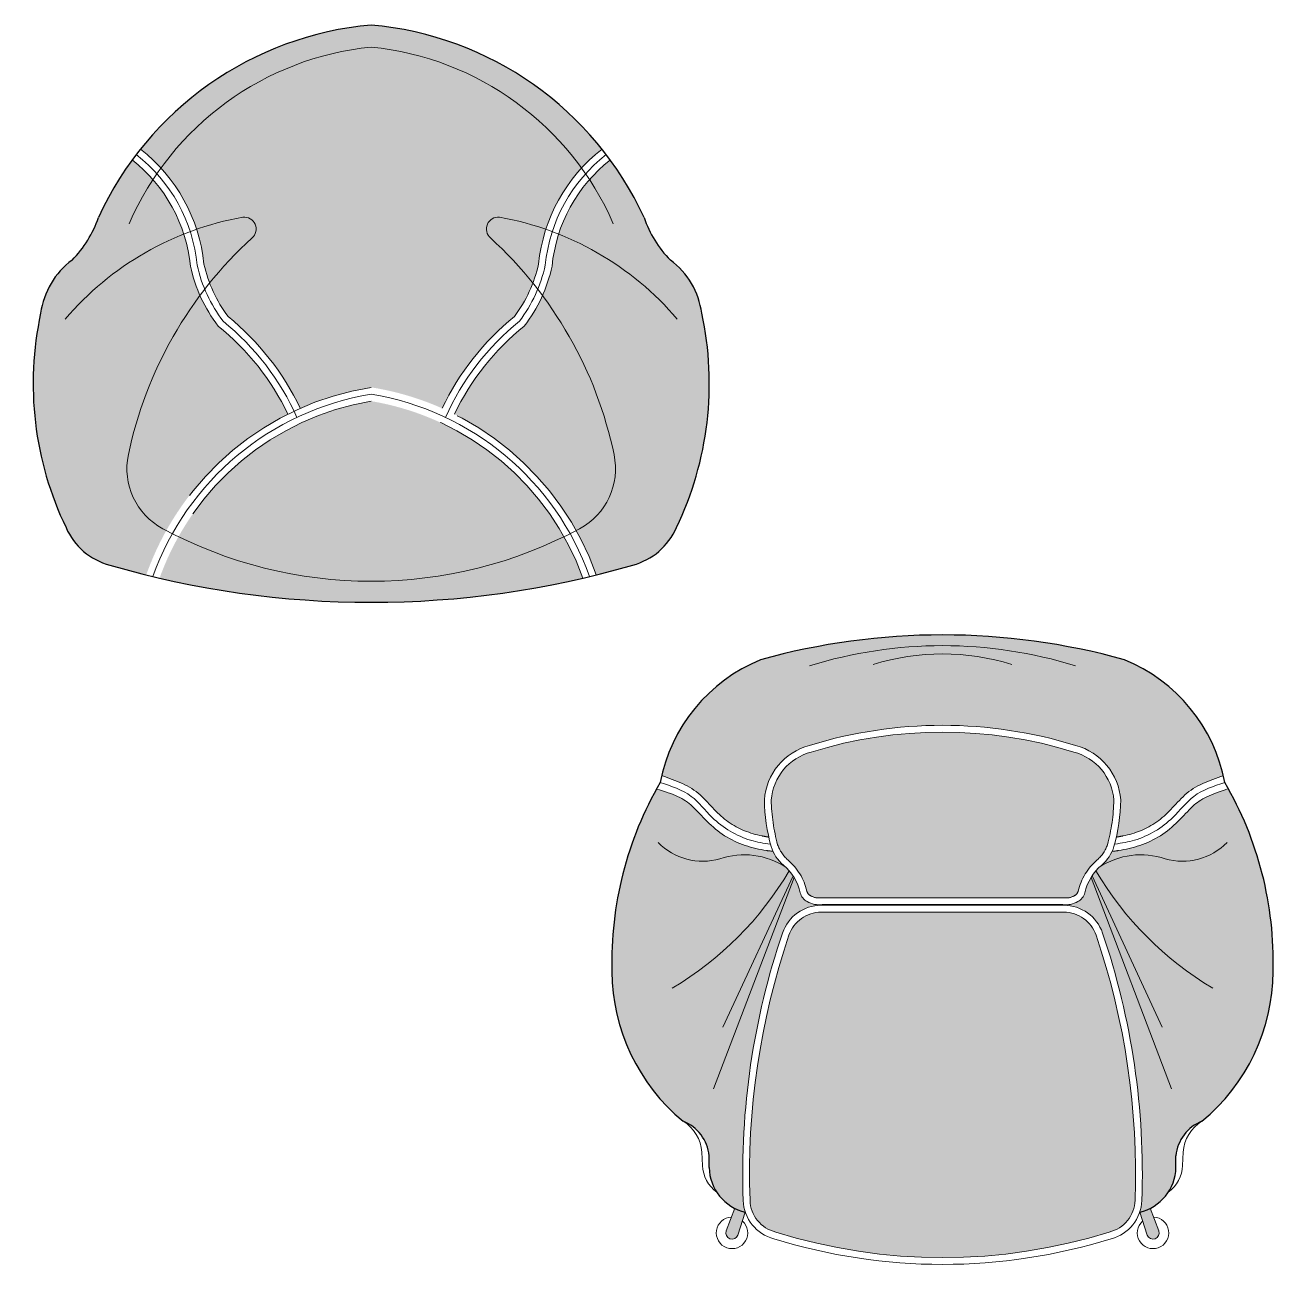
# Model space of a CAD drawing. Header units: metres. Extents: x 288.7 to 299.7, y 162.6 to 172.2.
# Drawn here: x 293.699 to 295.533, y 162.687 to 164.517 of the extents above; entities that cross this region are included whole.
import ezdxf

# ---------------------------------------------------------------- set-up
doc = ezdxf.new("R2010")
doc.units = ezdxf.units.M
doc.linetypes.add('HIDDEN2', pattern=[4.762499999999999, 3.175, -1.5875])
doc.linetypes.add('HIDDENX2', pattern=[19.049999999999997, 12.7, -6.35])
doc.layers.add('estofado', color=7, linetype='Continuous', lineweight=25)
doc.layers.add('MOBIL', color=7, linetype='Continuous')

# ---------------------------------------------------------------- blocks, each defined once
blk = doc.blocks.new('Poltrona Gôndola Lintz')
at = {"layer": 'estofado', "lineweight": 5, "ltscale": 0.1}
h = blk.add_hatch(color=256, dxfattribs=at)
h.dxf.hatch_style = 1
h.set_gradient(color1=(212, 213, 217), one_color=1, tint=1, name='INVHEMISPHERICAL')
h.paths.add_polyline_path([(0, 0.8465210630671152, 0.2051442303282197), (-0.3386446167799022, 0.664394967433708, -0.04190414114092755), (-0.3085933467712323, 0.6367123697002341, -0.2140678858816682), (-1.13686837721616e-13, 0.8141689329857513, -0.2140678858818659), (0.3085933467712039, 0.6367123696999784, -0.04190414114117557), (0.3386446167800443, 0.6643949674336227, 0.2051442303284449)])
h = blk.add_hatch(color=256, dxfattribs=at)
h.dxf.hatch_style = 1
h.set_gradient(color1=(234, 234, 235), one_color=1, tint=1, name='CYLINDER')
h.paths.add_polyline_path([(0.3085933467712039, 0.6367123696999499, 0.2140678858818751), (-1.13686837721616e-13, 0.8141689329857513, 0.2140678858816588), (-0.3085933467712323, 0.6367123697002626, -0.1076144558012376), (-0.2562214720313705, 0.5469660559856209, -0.03970653955541829), (-0.1881862760397723, 0.5646156023449009, -0.7340988093218196), (-0.1749105983105892, 0.5342954754953269, 0.03821015368378115), (-0.2371451898273733, 0.4681242902969132, 0.07012692168061109), (-0.2100908521045426, 0.4191665867344909, -0.1102141069808089), (-0.1040431409717826, 0.28445897721096, -0.06481320098332062), (1.4210854715202e-13, 0.3152354623049405, -0.06481320098330005), (0.10404314097201, 0.2844589772108748, -0.1102141069808005), (0.2100908521047131, 0.4191665867344625, 0.07012692168051661), (0.2371451898275438, 0.4681242902967995, 0.03821015368269852), (0.1749105983126924, 0.5342954754935079, -0.7340988093770494), (0.1881862760395165, 0.5646156023449294, -0.03970653955568393), (0.2562214720315694, 0.5469660559855356, -0.1076144558009079)])
h = blk.add_hatch(color=256, dxfattribs=at)
h.dxf.hatch_style = 1
h.set_gradient(color1=(212, 213, 217), one_color=1, tint=1)
h.paths.add_polyline_path([(-0.25125024884764, 0.4499131485518433, -0.0513109079706404), (-0.2652992217997223, 0.4927846085793703, 0.206538055769384), (-0.350783907184649, 0.6484994151905994, 0.0501114426097064), (-0.4002747698314977, 0.5643383098771437, -0.1164684305052672), (-0.438979276542625, 0.5018519764079485, 0.2011261280298396), (-0.4849999999999568, 0.4238577672446127, 0.1672274016103311), (-0.4477992022817148, 0.109575197414415, 0.2289395702434417), (-0.383699256795353, 0.0545967603464419, 0.01009148798745541), (-0.3300797055178464, 0.04018910945046628, -0.04255251404453329), (-0.3006639807584293, 0.1052529254914418, -0.00225945326114792), (-0.3058124759524503, 0.1079935498985378, -0.3323345731162296), (-0.3563048941074669, 0.2165361548932765, -0.1087688159918677)])
h.paths.add_polyline_path([(-0.1743461609588337, 0.5348098453229397, 0.7172956406244395), (-0.188186276040085, 0.5646156023448725, 0.0397065395552387), (-0.2562214720313705, 0.5469660559856493, -0.05355234817684669), (-0.2455102241674467, 0.49591977565305, 0.03626081492678142), (-0.2371451898274017, 0.4681242902969984, -0.03853137668150108)])
h = blk.add_hatch(color=256, dxfattribs=at)
h.dxf.hatch_style = 1
h.set_gradient(color1=(212, 213, 217), one_color=1, tint=1)
h.paths.add_polyline_path([(0.4850000000000136, 0.4238577672446127, 0.2011261280299091), (0.438979276542625, 0.5018519764079485, -0.1164684305065092), (0.4002747698312419, 0.5643383098778827, 0.05011144260929027), (0.3507839071847911, 0.648499415190571, 0.206538055769157), (0.2652992217999781, 0.492784608579484, -0.0513109079710207), (0.2512502488477821, 0.4499131485516443, -0.1087688159917471), (0.3563048941074385, 0.2165361548933049, -0.3323345731171395), (0.3058124759521661, 0.1079935498983957, -0.002259453261024859), (0.3006639807584293, 0.1052529254914418, -0.04255251404454727), (0.3300797055178464, 0.04018910945043785, 0.01009148798745675), (0.383699256795353, 0.0545967603464419, 0.2289395702435068), (0.4477992022817432, 0.109575197414415, 0.1672274016103329)])
h = blk.add_hatch(color=256, dxfattribs=at)
h.dxf.hatch_style = 1
h.set_gradient(color1=(212, 213, 217), one_color=1, tint=1, name='CURVED')
h.paths.add_polyline_path([(-0.1743461609586063, 0.5348098453231671, 0.7172956406169179), (-0.188186276040085, 0.5646156023448725, 0.0397065395552387), (-0.2562214720313705, 0.5469660559856493, -0.05355234817684669), (-0.2455102241674467, 0.49591977565305, 0.03626081492678142), (-0.2371451898274017, 0.4681242902969984, -0.03853137668163668)])
h.paths.add_polyline_path([(0.256221472031541, 0.546966055985564, 0.03970653955535593), (0.1881862760400566, 0.5646156023448441, 0.7172956406010591), (0.1743461609581516, 0.5348098453235934, -0.03853137668200137), (0.2371451898275438, 0.4681242902967995, 0.0362608149270849), (0.2455102241676741, 0.4959197756530784, -0.05355234817671975)])
h = blk.add_hatch(color=256, dxfattribs=at)
h.dxf.hatch_style = 1
h.set_gradient(color1=(234, 234, 235), one_color=1, tint=1, name='CYLINDER')
h.paths.add_polyline_path([(-0.2245502550695164, 0.4051421641975992, -0.05934000458439517), (-0.25125024884764, 0.4499131485518149, 0.1087688159918452), (-0.3563048941074669, 0.2165361548933049, 0.3323345731170085), (-0.3058124759522229, 0.1079935498984241, 0.002259453261049472), (-0.3006639807584293, 0.1052529254914418, -0.1502391867052157), (-0.1221313640620565, 0.2759246856901427, 0.1117094256861098)])
h.paths.add_polyline_path([(0.2512502488477821, 0.4499131485516443, -0.05934000458413265), (0.2245502550697722, 0.4051421641976276, 0.1117094256861808), (0.1221313640622554, 0.2759246856900859, -0.1502391867050942), (0.3006639807584577, 0.1052529254914703, 0.002259453261034578), (0.3058124759522229, 0.1079935498984241, 0.3323345731170087), (0.3563048941074669, 0.2165361548933049, 0.1087688159917521)])
h = blk.add_hatch(color=256, dxfattribs=at)
h.dxf.hatch_style = 1
h.set_gradient(color1=(223, 223, 226), one_color=1, tint=1, name='CYLINDER')
h.paths.add_polyline_path([(8.526512829121202e-14, 0.2949698001807519, 0.2270292397379784), (-0.2828094089140052, 0.09620280501374623, 0.2307845080551356), (0.2828094089139768, 0.09620280501374623, 0.2270292397378416)])
h.paths.add_polyline_path([(0.2828094089140052, 0.09620280501374623, -0.2307845080551486), (-0.2828094089140052, 0.09620280501377465, 0.04174650238821471), (-0.3105172965145471, 0.03550525499312585, 0.1143422778430169), (0.3105172965145186, 0.03550525499312585, 0.04174650238818803)])
at = {"layer": 'estofado', "lineweight": 25, "ltscale": 0.1}
for centre, radius, start, end in [((0.04328600195950116, 0.3601348764541967), 0.4883085095444501, 95.08564725762562, 155.2799301196499), ((-0.04328600195930221, 0.3601348764544241), 0.4883085095441864, 24.72006988033703, 84.91435274239574), ((-0.551934792404694, 0.6150475742952324), 0.1599130762155671, 314.9391748225936, 341.51205168447), ((0.551934792404694, 0.6150475742952324), 0.1599130762155671, 198.48794831553, 225.0608251774064), ((-0.3689644181837934, 0.407965054054813), 0.1171188907903031, 126.7132196377445, 172.2010587182849), ((0.3689644181837934, 0.407965054054813), 0.1171188907903031, 7.798941281715067, 53.28678036225548), ((-0.009695655475667309, 0.3207753221468863), 0.4863539970135378, 167.7633825522766, 205.7376977163185), ((0.009695655475667309, 0.3207753221468863), 0.4863539970135378, 334.2623022836815, 12.23661744772342), ((-0.358859944057798, 0.1484138028883706), 0.09704962096055388, 203.5902614730862, 255.1704440150229), ((0.358859944057798, 0.1484138028883706), 0.09704962096055388, 284.8295559849771, 336.4097385269137), ((0, 1.37559376190552), 1.375593761905521, 253.8034338071186, 286.1965661928813)]:
    blk.add_arc(centre, radius, start, end, dxfattribs=at)
at = {"layer": 'estofado', "lineweight": 5, "ltscale": 0.1}
for centre, radius, start, end in [((0.0434497155340523, 0.3815637113255264), 0.4347817332727912, 95.73540141312893, 156.4632551960411), ((-0.04344971553427968, 0.3815637113255264), 0.4347817332727912, 23.53674480395888, 84.26459858687106), ((-0.1112541405790068, 0.1281035273343321), 0.4432396023558688, 99.99532536942752, 139.6502526354219), ((-0.1863095735908189, 0.5473708737407037), 0.01734654653567943, 311.0815274179938, 96.21091964643453), ((0.1863095735908189, 0.5473708737407037), 0.01734654653567943, 83.78908035356545, 228.9184725820063), ((0.1112541405790068, 0.1281035273343321), 0.4432396023558688, 40.34974736457806, 80.00467463057248), ((0.2262824203985758, 0.09461816553886138), 0.5952075059603995, 132.3795604709885, 168.1802915191492), ((-0.2262824203985758, 0.09461816553886138), 0.5952075059603995, 11.81970848085076, 47.62043952901156), ((-0.2584251952340537, 0.1960528800465511), 0.1, 168.1802915191544, 241.7140160392658), ((0.2584251952340537, 0.1960528800465511), 0.1, 298.2859839607342, 11.81970848084565), ((0, 0.6762819465982943), 0.6453471718941145, 241.7140160392694, 298.2859839607313)]:
    blk.add_arc(centre, radius, start, end, dxfattribs=at)
at = {"layer": 'estofado', "linetype": 'HIDDEN2', "lineweight": 5, "ltscale": 0.1}
for centre, radius, start, end in [((-0.4884832859263781, 0.4715826859108176), 0.2441888668175355, 5.71988151376801, 52.15286970336348), ((0.4884832859266055, 0.4715826859108176), 0.2441888668175355, 127.8471302966365, 174.280118486232), ((-0.4884832859263781, 0.4715826859108176), 0.2241888668175355, 5.426669150265008, 52.15286970336348), ((0.4884832859266055, 0.4715826859108176), 0.2241888668175355, 127.8471302966365, 174.573330849735), ((-0.04994384945081265, 0.5396188880038437), 0.2003891697174595, 192.5957721595693, 216.9481373479102), ((0.04994384945104002, 0.5396188880038437), 0.2003891697174595, 323.0518626520898, 347.4042278404307), ((-0.04994384945081265, 0.5396188880038437), 0.2203891697174595, 192.2693195868379, 217.6024077809615), ((0.04994384945104002, 0.5396188880038437), 0.2203891697174595, 322.3975922190385, 347.730680413162), ((-0.4589142366822045, 0.1141854568184328), 0.373607121782057, 25.65254329848284, 51.14875273288155), ((-0.4589142366822045, 0.1141854568184328), 0.393607121782057, 25.63252757188225, 50.79020346177728), ((0.4589142366824319, 0.1141854568184328), 0.393607121782057, 129.2097965382227, 154.3674724281177), ((0.4589142366824319, 0.1141854568184328), 0.373607121782057, 128.8512472671185, 154.3474567015172), ((0.06619200436392703, -0.0997861885188911), 0.4202670009580133, 99.06181028766716, 160.5452200926006), ((-0.06619200436395545, -0.09978618851886267), 0.420267000958022, 19.45477990739428, 80.93818971229805), ((0.06619200436392703, -0.0997861885188911), 0.4002670009580133, 99.51870747759796, 160.2447478915964), ((-0.06619200436395545, -0.09978618851886267), 0.400267000958022, 19.75525210839847, 80.48129252237392), ((-0.4589142366822045, 0.1141854568184328), 0.393607121782057, 24.16637214559566, 24.17659784634994)]:
    blk.add_arc(centre, radius, start, end, dxfattribs=at)
at = {"layer": 'estofado', "lineweight": 15, "ltscale": 0.1}
for centre, radius, start, end in [((-0.4884832859263781, 0.4715826859108176), 0.2341888668175355, 5.57622906485981, 52.15286970336348), ((0.4884832859266055, 0.4715826859108176), 0.2341888668175355, 127.8471302966365, 174.4237709351402), ((-0.04994384945081265, 0.5396188880038437), 0.2103891697174595, 192.4284666228602, 217.2848321160871), ((0.04994384945104002, 0.5396188880038437), 0.2103891697174595, 322.7151678839129, 347.5715333771398), ((-0.4589142366822045, 0.1141854568184328), 0.383607121782057, 24.16637214559566, 50.96811738061776), ((0.4589142366824319, 0.1141854568184328), 0.383607121782057, 129.0318826193823, 155.8336278544044)]:
    blk.add_arc(centre, radius, start, end, dxfattribs=at)
at = {"layer": 'estofado', "lineweight": 15}
for centre, radius, start, end in [((0.06619200436392703, -0.0997861885188911), 0.4102670009580133, 99.28461615170045, 160.4038315852119), ((-0.06619200436395545, -0.09978618851886267), 0.410267000958022, 19.59616841478293, 80.71538384829633)]:
    blk.add_arc(centre, radius, start, end, dxfattribs=at)
blk = doc.blocks.new('Poltrona Saarinen vermelha')
at = {"layer": 'estofado', "lineweight": 18, "ltscale": 0.8}
h = blk.add_hatch(color=0, dxfattribs=at)
h.dxf.hatch_style = 1
h.set_gradient(color1=(165, 167, 172), one_color=1, tint=1)
h.paths.add_polyline_path([(-0.2893421782108589, -0.8464435844093146, -0.0599137504063974), (-0.3048118961340833, -0.8407713880690721), (-0.3176006600730261, -0.8739811339450512, 0.977795179550314), (-0.3002824965304853, -0.880001195585919)])
h = blk.add_hatch(color=0, dxfattribs=at)
h.dxf.hatch_style = 1
h.set_gradient(color1=(165, 167, 172), one_color=1, tint=1)
h.paths.add_polyline_path([(0.3048118961343107, -0.8407713880690721, -0.05991375040632576), (0.2893421782110863, -0.8464435844092577), (0.3002824965307127, -0.880001195585919, 0.977795179550314), (0.3176006600732535, -0.8739811339450512)])
at = {"layer": 'MOBIL', "lineweight": 13}
h = blk.add_hatch(color=256, dxfattribs=at)
h.set_gradient(color1=(222, 46, 23), color2=(203, 43, 21), one_color=1, tint=0.4399999976158142, name='CYLINDER')
edge = h.paths.add_edge_path()
edge.add_arc((-0.175260621199425, -0.261702908690215), 0.2431756153343992, 112.1311955095852, 166.8119263348119)
edge.add_spline(control_points=[(-0.412022823501843, -0.2062228270910964), (-0.3911779480469022, -0.2134370452051826), (-0.3708125239996889, -0.2208131295356566), (-0.3402679992423145, -0.2487261634883566), (-0.3293215637269213, -0.2636945972263902), (-0.2994056663570746, -0.2845146820470177), (-0.2827668656494779, -0.2912756263508527), (-0.2615006815736933, -0.2953853351360181), (-0.2582594059289249, -0.2959285465623225), (-0.2549728295271052, -0.2964287667900294)], knot_values=[0.001357734176926895, 0.001357734176926895, 0.001357734176926895, 0.001357734176926895, 0.05810457651374185, 0.05810457651374185, 0.1162091530274837, 0.1162091530274837, 0.1743137295412255, 0.1743137295412255, 0.1845603308377721, 0.1845603308377721, 0.1845603308377721, 0.1845603308377721], degree=3, periodic=0)
edge.add_arc((0.01785302487083168, -0.2368032322230417), 0.2792653777328225, 181.0746461142064, 192.3280395396374, ccw=False)
edge.add_arc((-0.1728595165547811, -0.2479605362643494), 0.08870146760867298, 104.64647758770221, 176.1734020839161, ccw=False)
edge.add_arc((1.134996450567143e-13, -0.7908634204352721), 0.6583530265748735, 72.74462174897099, 107.25537825102921, ccw=False)
edge.add_arc((0.1728595165550085, -0.2479605362643494), 0.08870146760867298, 3.826597916083813, 75.35352241229901, ccw=False)
edge.add_arc((-0.01785302487066065, -0.2368032322225858), 0.2792653777328873, 347.6719604602747, 358.92535388570025, ccw=False)
edge.add_spline(control_points=[(0.2549728295271052, -0.2964287667900294), (0.2582594059289249, -0.2959285465623225), (0.2615006815736933, -0.2953853351360181), (0.2827668656494779, -0.2912756263508527), (0.2994056663570746, -0.2845146820470177), (0.3293215637269213, -0.2636945972263902), (0.3402679992423145, -0.2487261634883566), (0.3708125239996889, -0.2208131295356566), (0.3911779480469022, -0.2134370452051826), (0.412022823501843, -0.2062228270910964)], knot_values=[0.001357734176926889, 0.001357734176926889, 0.001357734176926889, 0.001357734176926889, 0.01160433547347348, 0.01160433547347348, 0.06970891198721532, 0.06970891198721532, 0.1278134885009572, 0.1278134885009572, 0.1845603308377721, 0.1845603308377721, 0.1845603308377721, 0.1845603308377721], degree=3, periodic=0)
edge.add_arc((0.1752606211995271, -0.2617029086901539), 0.2431756153343992, 13.18807366518246, 67.86880449042413)
edge.add_arc((1.692878557252132e-13, -0.9953565053328522), 0.9953565053328517, 74.44776108826045, 105.5522389117559)
h = blk.add_hatch(color=256, dxfattribs=at)
h.set_gradient(color1=(222, 46, 23), color2=(203, 43, 21), one_color=1, tint=0.4399999976158142, name='INVCURVED')
h.paths.add_polyline_path([(-0.1925448833474093, -0.1717607512716768, 0.3219471101272401), (-0.2513564430615816, -0.2422901277479923, 0.06145464967183827), (-0.2419502076165827, -0.3075572005548679, 0.1367013848093619), (-0.2269839746845719, -0.3298356548109496, -0.1589059230024586), (-0.1990066895355085, -0.3756653507766714, 0.2236843201725938), (-0.1936950814694001, -0.3823282859021333, 0.172883315084838), (-0.1773119774967424, -0.3854603841994617), (0.1773119774965153, -0.3854603841994049, 0.1728828672505987), (0.1936950433055245, -0.3823283062400833, 0.2236854548101523), (0.1990066895356222, -0.3756653507767282, -0.1589059230024505), (0.2269839746846856, -0.3298356548109496, 0.1367013468008468), (0.2419502057929321, -0.307557207811783, 0.06145465552975669), (0.2513564431483246, -0.2422901289455694, 0.3219471549792125), (0.1925448722901137, -0.1717607477256138, 0.1519144836297238)])
h = blk.add_hatch(color=256, dxfattribs=at)
h.set_gradient(color1=(222, 46, 23), color2=(203, 43, 21), one_color=1, tint=0.4399999976158142)
edge = h.paths.add_edge_path()
edge.add_arc((-0.1990855359665056, -0.492174394790015), 0.2859182808772818, 180.2960529207686, 230.5898980791843)
edge.add_arc((-0.4026156946387836, -0.7693353262663278), 0.06040687396913667, 5.363692317574191, 68.6314914412722, ccw=False)
edge.add_line((-0.3424733182034743, -0.7636886476464042), (-0.342473318203588, -0.7809337108789123))
edge.add_arc((-0.2734938235536362, -0.7792892503171596), 0.06899909370927916, 181.3656639062455, 256.7212188065224)
edge.add_arc((-0.2325120000703589, -0.8271996021673478), 0.06000000000000682, 182.0574962562883, 198.7072616625875, ccw=False)
edge.add_arc((0.8018847655619252, -0.790038352463746), 1.09506406914262, 161.1982968515082, 182.0574962562882, ccw=False)
edge.add_arc((-0.1779479538216424, -0.4564435843965535), 0.05999999998728441, 90.00000001696401, 161.1982968515083, ccw=False)
edge.add_line((-0.1779479538394071, -0.3964435844092691), (0.1779479538396345, -0.3964435844093259))
edge.add_arc((0.1779479538218701, -0.4564435843966103), 0.0599999999872844, 18.801703148491413, 89.99999998303628, ccw=False)
edge.add_arc((-0.8018847655616888, -0.7900383524637886), 1.095064069142607, -2.0574962562811265, 18.801703148491185, ccw=False)
edge.add_arc((0.2325120000706241, -0.827199602167263), 0.05999999999996991, 341.29273833733674, 357.94250374371916, ccw=False)
edge.add_arc((0.2734938235537356, -0.7792892503171629), 0.06899909370927916, 283.2787811935675, 358.6343360942499)
edge.add_line((0.3424733182037016, -0.7809337108783192), (0.342473318203588, -0.7636886476464042))
edge.add_arc((0.4026156946388973, -0.7693353262663278), 0.06040687396913669, 111.3685085587297, 174.6363076824258, ccw=False)
edge.add_arc((0.1990855359666738, -0.4921743947899691), 0.2859182808772819, 309.410101920801, 359.7039470792235)
edge.add_arc((-0.03447236893879918, -0.4787020593277911), 0.5196874402208446, 358.3515616467311, 389.1666276454738)
edge.add_spline(control_points=[(0.4193218670340002, -0.2254317947468962), (0.3931837829804863, -0.2340286281511226), (0.3787986557780414, -0.2400233614474132), (0.3535311754989152, -0.2644987772284253), (0.3384999775116739, -0.2827830222980765), (0.3008065252578263, -0.3063579347353311), (0.2789671927937434, -0.3130025953219047), (0.2569910944231424, -0.3163522215730268), (0.2534879529714544, -0.3170765028618234), (0.2488741244293351, -0.3171730010283795)], knot_values=[0.007502828025054092, 0.007502828025054092, 0.007502828025054092, 0.007502828025054092, 0.06149252664880585, 0.06149252664880585, 0.1229850532976117, 0.1229850532976117, 0.1844775799464176, 0.1844775799464176, 0.1876403172970141, 0.1876403172970141, 0.1876403172970141, 0.1876403172970141], degree=3, periodic=0)
edge.add_arc((0.1944855457642421, -0.2918376006804526), 0.06000000000002231, 310.5392328621959, 335.02285715011425, ccw=False)
edge.add_arc((0.2832766111772284, -0.3956545488205068), 0.07660824286360544, 130.539232862196, 166.6558137441666)
edge.add_arc((0.1892766778352296, -0.3733573489766408), 0.01999999999991791, 297.36952528046737, 346.65581374416655, ccw=False)
edge.add_arc((0.1811096902670463, -0.3609114420666466), 0.03484095775377652, 262.5766586795466, 299.8881395472526, ccw=False)
edge.add_line((0.1766082533066538, -0.3954603841993958), (-0.1766082533064264, -0.3954603841993958))
edge.add_arc((-0.1811096902668189, -0.3609114420666466), 0.03484095775377653, 240.1118604527473, 277.4233413204534, ccw=False)
edge.add_arc((-0.189276677835059, -0.3733573489765169), 0.02000000000000181, 193.3441862558972, 242.6304747198402, ccw=False)
edge.add_arc((-0.2832766111771146, -0.3956545488205069), 0.07660824286360544, 13.34418625589712, 49.46076713780405)
edge.add_arc((-0.1944855457641283, -0.2918376006804527), 0.06000000000002233, 204.9824070839993, 229.460767137804, ccw=False)
edge.add_spline(control_points=[(-0.2488717964283751, -0.3171779980471001), (-0.2556550371208459, -0.3165494768823578), (-0.2568593121757203, -0.3163723079990746), (-0.2789671927937434, -0.3130025953219047), (-0.3008065252578263, -0.3063579347353311), (-0.3384999775116739, -0.2827830222980765), (-0.3535311754989152, -0.2644987772284253), (-0.3794238161005978, -0.2394177981440748), (-0.3947135574528602, -0.2334093832583335), (-0.4196150564499703, -0.2259578296661289)], knot_values=[0.004645601882836775, 0.004645601882836775, 0.004645601882836775, 0.004645601882836775, 0.008196052095278239, 0.008196052095278239, 0.0696885787440841, 0.0696885787440841, 0.13118110539289, 0.13118110539289, 0.188028030158859, 0.188028030158859, 0.188028030158859, 0.188028030158859], degree=3, periodic=0)
edge.add_arc((0.03447236893896388, -0.4787020593277021), 0.5196874402208439, 150.8997677421041, 181.6484383532795)
h = blk.add_hatch(color=256, dxfattribs=at)
h.set_gradient(color1=(222, 46, 23), color2=(203, 43, 21), one_color=1, tint=0.4399999976158142, name='INVCURVED')
h.paths.add_polyline_path([(-0.2824797651812787, -0.8289947204991677, 0.3340722104029551), (-0.244650713440592, -0.8757037425855856, 0.1526047097622364), (0.2446507023622644, -0.8757037461251684, 0.3340722749024455), (0.2824797651813924, -0.8289947205007593, 0.09126758089327633), (0.2252799378316013, -0.4403288926645246, 0.3210566781188899), (0.1779479538345041, -0.4064435844093168), (-0.1779479538216719, -0.40644358440926, 0.3210566781089463), (-0.2252799378182999, -0.4403288926627624, 0.09126758089375081)])
at = {"layer": 'estofado', "color": 0, "lineweight": 18, "ltscale": 0.8}
for p, q in [((-0.2178893097911896, -0.3557380899077316), (-0.3361083833539169, -0.6657094159742769)), ((-0.2193920738026236, -0.3533746628333461), (-0.3221581418501955, -0.5749723711818433)), ((0.217889309791417, -0.3557380899077316), (0.3361083833541443, -0.6657094159742769)), ((0.219392073802851, -0.3533746628333461), (0.3221581418504229, -0.5749723711818433)), ((-0.3048118961340833, -0.8407713880690721), (-0.3176006600730261, -0.8739811339450512)), ((0.3048118961343107, -0.8407713880690721), (0.3176006600732535, -0.8739811339450512)), ((-0.2893421782108589, -0.8464435844093146), (-0.3002824965304853, -0.880001195585919)), ((0.2893421782110863, -0.8464435844093146), (0.3002824965307127, -0.880001195585919))]:
    blk.add_line(p, q, dxfattribs=at)
at = {"layer": 'estofado', "color": 0, "lineweight": 5, "ltscale": 0.8}
for p, q in [((-0.3523031245629227, -0.7779840950188373), (-0.3530592944280215, -0.7583552179047501)), ((0.3523031245630364, -0.7779840950188373), (0.3530592944281352, -0.7583552179047501))]:
    blk.add_line(p, q, dxfattribs=at)
at = {"layer": 'estofado', "color": 0, "lineweight": 30, "ltscale": 0.8}
for p, q in [((-0.342473318203588, -0.7809337108789123), (-0.3424733182034743, -0.7636886476464042)), ((0.3424733182037016, -0.7809337108789123), (0.342473318203588, -0.7636886476464042))]:
    blk.add_line(p, q, dxfattribs=at)
at = {"layer": 'estofado', "color": 0, "lineweight": 18, "ltscale": 0.8}
for points in [[(0.2613632326708739, -0.2420408580961748, 0.3226391198560756), (0.1952880612406034, -0.1621414781291151, 0.1517301369090187), (-0.195288061240376, -0.1621414781291151, 0.3226391198560757), (-0.2613632326706465, -0.2420408580961748, 0.06209537094383936), (-0.2515303985624087, -0.3104355782378434, 0.1378879710420939), (-0.2334836604686643, -0.3374352656370547, -0.158905923002456), (-0.2087367012359209, -0.3779733525768165, 0.2184296960665393), (-0.1984712279297582, -0.3911185496272651, 0.1642557910515602), (-0.1766082533064264, -0.3954603841993958), (0.1766082533066538, -0.3954603841993958, 0.1642557910515602), (0.1984712279299856, -0.3911185496272651, 0.2184296960665393), (0.2087367012360346, -0.3779733525768165, -0.158905923002456), (0.233483660468778, -0.3374352656370547, 0.137887971042094), (0.2515303985625224, -0.3104355782378434, 0.06209537094383948)], [(-0.1779479538394071, -0.3964435844092691, 0.3210566781136608), (-0.2347463346260383, -0.4371059543330489, 0.09126758088941465), (-0.2924733182034061, -0.8293537441655303, 0.3326806402531845), (-0.2473698512239935, -0.8853308696496356, 0.1524346027973009), (0.2473698512242208, -0.8853308696495219, 0.3326806402531844), (0.2924733182036334, -0.8293537441654735, 0.09126758088938935), (0.2347463346262657, -0.4371059543331057, 0.3210566781136608), (0.1779479538396345, -0.3964435844093259)]]:
    blk.add_lwpolyline(points, format="xyb", close=True, dxfattribs=at)
at = {"layer": 'estofado', "color": 0, "linetype": 'HIDDEN2', "lineweight": 5, "ltscale": 0.8}
for points in [[(0.2513564431483246, -0.2422901289455694, 0.3219471549792125), (0.1925448722901137, -0.1717607477256138, 0.1519144836297238), (-0.1925448833474093, -0.1717607512716768, 0.3219471101272401), (-0.2513564430615816, -0.2422901277479923, 0.06145464967183827), (-0.2419502076165827, -0.3075572005548679, 0.1367013848093619), (-0.2269839746845719, -0.3298356548109496, -0.1589059230024586), (-0.1990066895355085, -0.3756653507766714, 0.2236843201725938), (-0.1936950814694001, -0.3823282859021333, 0.1728833150848356), (-0.1773119774967427, -0.3854603841994617), (0.1773119774965153, -0.3854603841994049, 0.1728828672505987), (0.1936950433055245, -0.3823283062400833, 0.2236854548101523), (0.1990066895356222, -0.3756653507767282, -0.1589059230024505), (0.2269839746846856, -0.3298356548109496, 0.1367013468008468), (0.2419502057929321, -0.307557207811783, 0.06145465552975671)], [(-0.1779479538216719, -0.40644358440926, 0.3210566781089463), (-0.2252799378182999, -0.4403288926627624, 0.09126758089375081), (-0.2824797651812787, -0.8289947204991677, 0.3340722104029552), (-0.244650713440592, -0.8757037425855856, 0.1526047097622365), (0.2446507023622644, -0.8757037461251684, 0.3340722749024453), (0.2824797651813924, -0.8289947205007593, 0.09126758089327633), (0.2252799378316013, -0.4403288926645246, 0.3210566781188104), (0.1779479538345186, -0.4064435844093168)]]:
    blk.add_lwpolyline(points, format="xyb", close=True, dxfattribs=at)
at = {"layer": 'estofado', "color": 0, "lineweight": 30, "ltscale": 0.8}
for centre, radius, start, end in [((2.273736754432321e-13, -0.9953565053328362), 0.9953565053328518, 74.44776108826123, 105.5522389117593), ((-0.1752606211994134, -0.2617029086901539), 0.2431756153343992, 112.1311955095759, 169.2736871587434), ((0.1752606211995271, -0.2617029086901539), 0.2431756153343992, 10.72631284125658, 67.86880449042414), ((0.03447236893896388, -0.478702059327702), 0.5196874402208439, 149.6921074788711, 181.6484383532795), ((-0.0344723689388502, -0.478702059327702), 0.5196874402208439, 358.3515616467205, 30.30789252112893), ((-0.1990855359665602, -0.4921743947899699), 0.2859182808772818, 180.2960529207762, 230.5898980791988), ((0.1990855359666739, -0.4921743947899699), 0.2859182808772818, 309.4101019208013, 359.7039470792237), ((-0.4026156946385981, -0.7693353262664004), 0.06040687396913666, 5.363692319814979, 68.63149144145926), ((0.4026156946387118, -0.7693353262664004), 0.06040687396913666, 111.3685085585408, 174.636307680185), ((-0.273493823553622, -0.7792892503171629), 0.06899909370927916, 181.365663906245, 256.7212188064339), ((0.2734938235537356, -0.7792892503171629), 0.06899909370927916, 283.2787811935661, 358.634336093755)]:
    blk.add_arc(centre, radius, start, end, dxfattribs=at)
at = {"layer": 'estofado', "color": 0, "lineweight": 5, "ltscale": 0.8}
for centre, radius, start, end in [((1.13686837721616e-13, -0.6740796398952398), 0.6583530265748464, 72.74462174897201, 107.255378251028), ((1.13686837721616e-13, -0.3701694486595102), 0.3423094751421961, 72.74462174897201, 107.255378251028), ((-0.4104569442852153, -0.7622606873334234), 0.05753036503097717, 3.89253816282464, 58.74279457646448), ((0.410456944285329, -0.7622606873334234), 0.05753036503097717, 121.2572054235355, 176.1074618371753), ((-0.3007032556884042, -0.7755038686757416), 0.05165944241466407, 182.7518909589974, 233.9658560678809), ((0.3007032556885179, -0.7755038686757416), 0.05165944241466407, 306.0341439321191, 357.2481090410026)]:
    blk.add_arc(centre, radius, start, end, dxfattribs=at)
at = {"layer": 'estofado', "color": 0, "lineweight": 18, "ltscale": 0.8}
for centre, radius, start, end in [((-0.3519757300462061, -0.2401381986732645), 0.09168737850089602, 224.4271605679909, 286.0294139721565), ((0.3519757300464335, -0.2401381986732645), 0.09168737850089602, 253.9705860278435, 315.5728394320091), ((-0.2909371001210275, -0.4330807696840111), 0.1107394005906028, 56.59421252698627, 108.8182615897469), ((0.2909371001212548, -0.4330807696840111), 0.1107394005906028, 71.18173841025308, 123.4057874730137), ((-0.6463237035503653, -0.09690471750406005), 0.4894843992295279, 300.6560094799088, 329.4119176903469), ((0.6463237035505927, -0.09690471750406005), 0.4894843992295279, 210.5880823096531, 239.3439905200912), ((-0.3088739822026128, -0.8767967082349628), 0.02309252550567739, 92.29655054660607, 48.56897385826862), ((0.3088739822028401, -0.8767967082349628), 0.02309252550567739, 131.4310261417314, 87.70344945339392), ((-0.3088739822026128, -0.8767967082349628), 0.009169643681023494, 162.118229493552, 339.5452855286816), ((0.3088739822028401, -0.8767967082349628), 0.009169643681023494, 200.4547144713183, 17.88177050644797)]:
    blk.add_arc(centre, radius, start, end, dxfattribs=at)
for points, knots in [([(-0.4141873326800578, -0.2164435844092623), (-0.3979878719098906, -0.2217072933892723), (-0.3675380104352826, -0.2316014010733625), (-0.3351115256587036, -0.275249628881113), (-0.2936044407094869, -0.3000535731549689), (-0.2623259230941812, -0.3055052556824762), (-0.2524712231250987, -0.3069028195669148)], [0, 0, 0, 0, 0.04969298114185203, 0.09340708394554431, 0.1588360582179108, 0.1885978845806481, 0.1885978845806481, 0.1885978845806481, 0.1885978845806481]), ([(0.4141873326800578, -0.2164435844092623), (0.3979878719098906, -0.2217072933892723), (0.3675380104352826, -0.2316014010733625), (0.3351115256587036, -0.275249628881113), (0.2940958000028786, -0.2997599450058033), (0.2634057041540245, -0.3053134626554197), (0.2525319494291125, -0.3066682225478985)], [0, 0, 0, 0, 0.04969298114185203, 0.09340708394554431, 0.1588360582179108, 0.1869535336154971, 0.1869535336154971, 0.1869535336154971, 0.1869535336154971])]:
    blk.add_open_spline(points, degree=3, knots=knots, dxfattribs=at)
at = {"layer": 'estofado', "color": 0, "linetype": 'HIDDENX2', "lineweight": 5, "ltscale": 0.8}
for points, knots in [([(-0.412022823501843, -0.2062228270910964), (-0.3911779480469022, -0.2134370452051826), (-0.3708125239996889, -0.2208131295356566), (-0.3402679992423145, -0.2487261634883566), (-0.3293215637269213, -0.2636945972263902), (-0.2994056663570746, -0.2845146820470177), (-0.2827668656494779, -0.2912756263508527), (-0.2615006815736933, -0.2953853351360181), (-0.2582594059289249, -0.2959285465623225), (-0.2549728295271052, -0.2964287667900294)], [0.001357734176926895, 0.001357734176926895, 0.001357734176926895, 0.001357734176926895, 0.05810457651374185, 0.05810457651374185, 0.1162091530274837, 0.1162091530274837, 0.1743137295412255, 0.1743137295412255, 0.1845603308377721, 0.1845603308377721, 0.1845603308377721, 0.1845603308377721]), ([(0.412022823501843, -0.2062228270910964), (0.3911779480469022, -0.2134370452051826), (0.3708125239996889, -0.2208131295356566), (0.3402679992423145, -0.2487261634883566), (0.3293215637269213, -0.2636945972263902), (0.2994056663570746, -0.2845146820470177), (0.2827668656494779, -0.2912756263508527), (0.2615006815736933, -0.2953853351360181), (0.2582594059289249, -0.2959285465623225), (0.2549728295271052, -0.2964287667900294)], [0.001357734176926895, 0.001357734176926895, 0.001357734176926895, 0.001357734176926895, 0.05810457651374185, 0.05810457651374185, 0.1162091530274837, 0.1162091530274837, 0.1743137295412255, 0.1743137295412255, 0.1845603308377721, 0.1845603308377721, 0.1845603308377721, 0.1845603308377721]), ([(-0.4196150564499703, -0.2259578296661289), (-0.3947135574528602, -0.2334093832583335), (-0.3794238161005978, -0.2394177981440748), (-0.3535311754989152, -0.2644987772284253), (-0.3384999775116739, -0.2827830222980765), (-0.3008065252578263, -0.3063579347353311), (-0.2789671927937434, -0.3130025953219047), (-0.2568593121757203, -0.3163723079990746), (-0.2556550371208459, -0.3165494768823578), (-0.2488717964283751, -0.3171779980471001)], [0.004645601882836784, 0.004645601882836784, 0.004645601882836784, 0.004645601882836784, 0.06149252664880585, 0.06149252664880585, 0.1229850532976117, 0.1229850532976117, 0.1844775799464176, 0.1844775799464176, 0.188028030158859, 0.188028030158859, 0.188028030158859, 0.188028030158859]), ([(0.4193218670340002, -0.2254317947468962), (0.3931837829804863, -0.2340286281511226), (0.3787986557780414, -0.2400233614474132), (0.3535311754989152, -0.2644987772284253), (0.3384999775116739, -0.2827830222980765), (0.3008065252578263, -0.3063579347353311), (0.2789671927937434, -0.3130025953219047), (0.2569910944231424, -0.3163522215730268), (0.2534879529714544, -0.3170765028618234), (0.2488741244293351, -0.3171730010283795)], [0.007502828025054092, 0.007502828025054092, 0.007502828025054092, 0.007502828025054092, 0.06149252664880585, 0.06149252664880585, 0.1229850532976117, 0.1229850532976117, 0.1844775799464176, 0.1844775799464176, 0.1876403172970141, 0.1876403172970141, 0.1876403172970141, 0.1876403172970141])]:
    blk.add_open_spline(points, degree=3, knots=knots, dxfattribs=at)

msp = doc.modelspace()

# ---------------------------------------------------------------- block references
at = {"layer": 'estofado', "lineweight": 5}
msp.add_blockref('Poltrona Gôndola Lintz', (294.2064958192637, 163.6703572627839), dxfattribs=at)
at = {"layer": 'MOBIL', "lineweight": 13}
msp.add_blockref('Poltrona Saarinen vermelha', (295.0447174137958, 163.6225572344401), dxfattribs=at)

doc.saveas('drawing.dxf')
